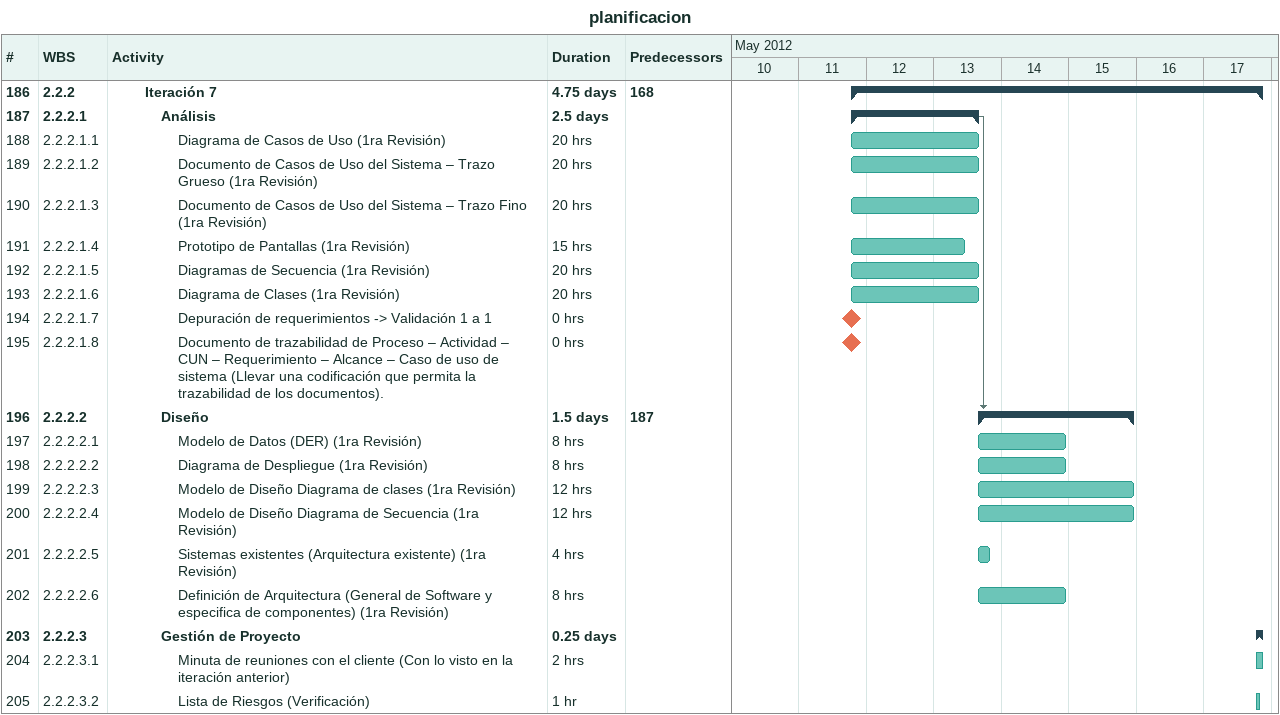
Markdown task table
planificacion

| ID | WBS | Task | Duration | Start | Finish | Predecessors |
|---|---|---|---|---|---|---|
| 186 | 2.2.2 | **Iteración 7** | 4.75d | 2012-05-11 | 2012-05-17 | 168 |
| 187 | 2.2.2.1 | **Análisis** | 2.5d | 2012-05-11 | 2012-05-13 |  |
| 188 | 2.2.2.1.1 | Diagrama de Casos de Uso (1ra Revisión) | 20h | 2012-05-11 | 2012-05-13 |  |
| 189 | 2.2.2.1.2 | Documento de Casos de Uso del Sistema – Trazo Grueso (1ra Revisión) | 20h | 2012-05-11 | 2012-05-13 |  |
| 190 | 2.2.2.1.3 | Documento de Casos de Uso del Sistema – Trazo Fino (1ra Revisión) | 20h | 2012-05-11 | 2012-05-13 |  |
| 191 | 2.2.2.1.4 | Prototipo de Pantallas (1ra Revisión) | 15h | 2012-05-11 | 2012-05-13 |  |
| 192 | 2.2.2.1.5 | Diagramas de Secuencia (1ra Revisión) | 20h | 2012-05-11 | 2012-05-13 |  |
| 193 | 2.2.2.1.6 | Diagrama de Clases (1ra Revisión) | 20h | 2012-05-11 | 2012-05-13 |  |
| 194 | 2.2.2.1.7 | Depuración de requerimientos -> Validación 1 a 1 | 0h | 2012-05-11 | 2012-05-11 |  |
| 195 | 2.2.2.1.8 | Documento de trazabilidad de Proceso – Actividad – CUN – Requerimiento – Alcance – Caso de uso de sistema (Llevar una codificación que permita la trazabilidad de los documentos). | 0h | 2012-05-11 | 2012-05-11 |  |
| 196 | 2.2.2.2 | **Diseño** | 1.5d | 2012-05-13 | 2012-05-15 | 187 |
| 197 | 2.2.2.2.1 | Modelo de Datos (DER) (1ra Revisión) | 8h | 2012-05-13 | 2012-05-14 |  |
| 198 | 2.2.2.2.2 | Diagrama de Despliegue (1ra Revisión) | 8h | 2012-05-13 | 2012-05-14 |  |
| 199 | 2.2.2.2.3 | Modelo de Diseño Diagrama de clases (1ra Revisión) | 12h | 2012-05-13 | 2012-05-15 |  |
| 200 | 2.2.2.2.4 | Modelo de Diseño Diagrama de Secuencia (1ra Revisión) | 12h | 2012-05-13 | 2012-05-15 |  |
| 201 | 2.2.2.2.5 | Sistemas existentes (Arquitectura existente) (1ra Revisión) | 4h | 2012-05-13 | 2012-05-13 |  |
| 202 | 2.2.2.2.6 | Definición de Arquitectura (General de Software y especifica de componentes) (1ra Revisión) | 8h | 2012-05-13 | 2012-05-14 |  |
| 203 | 2.2.2.3 | **Gestión de Proyecto** | 0.25d | 2012-05-17 | 2012-05-17 |  |
| 204 | 2.2.2.3.1 | Minuta de reuniones con el cliente (Con lo visto en la iteración anterior) | 2h | 2012-05-17 | 2012-05-17 |  |
| 205 | 2.2.2.3.2 | Lista de Riesgos (Verificación) | 1h | 2012-05-17 | 2012-05-17 |  |
